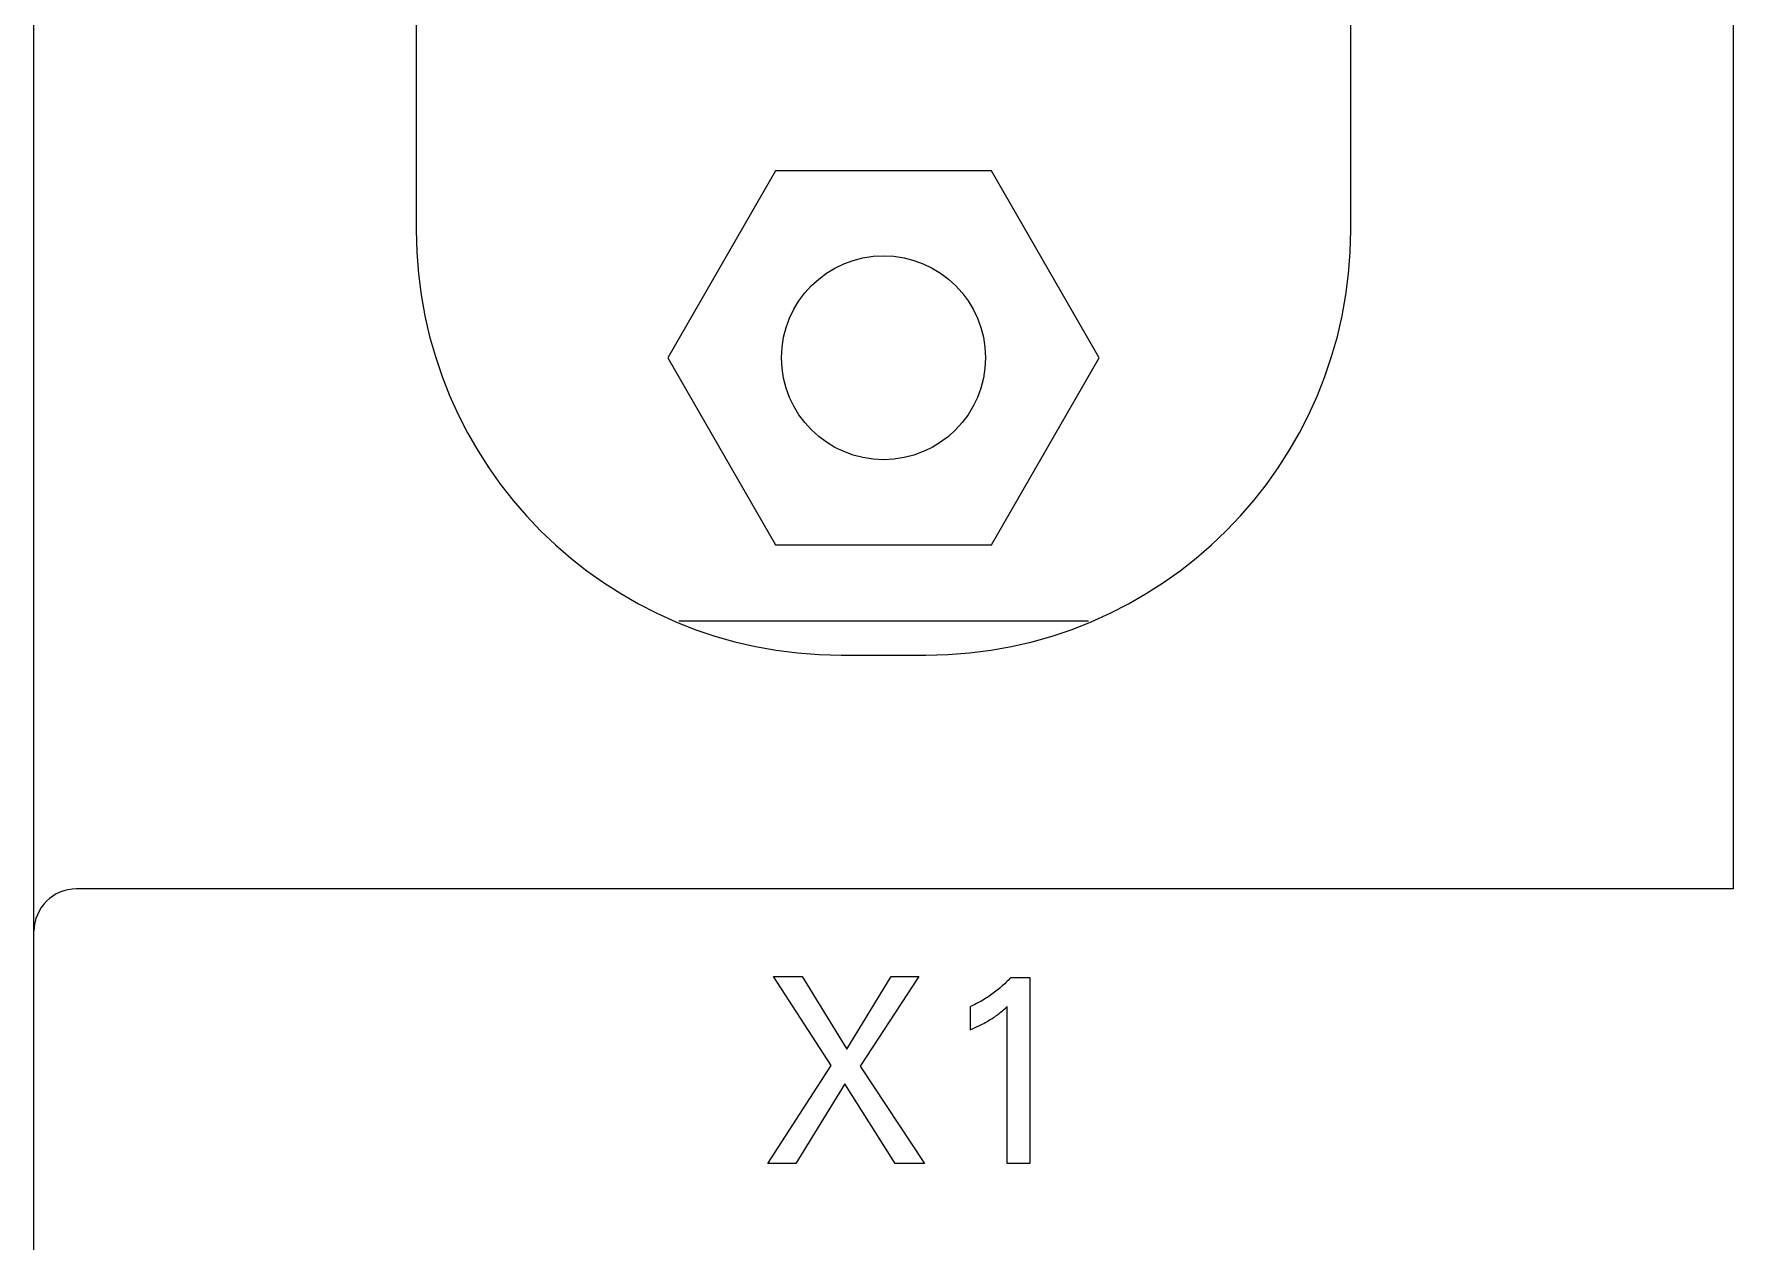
# Model space of a CAD drawing. Extents: x 10 to 656, y -396 to 292.
# Drawn here: x 252.412 to 256.46, y 108.058 to 110.934 of the extents above; entities that cross this region are included whole.
import ezdxf

# ---------------------------------------------------------------- set-up
doc = ezdxf.new("R2010")
doc.units = 0
doc.header["$LTSCALE"] = 5
doc.header["$MEASUREMENT"] = 0
doc.layers.get('0').update_dxf_attribs({"linetype": 'CONTINUOUS'})

msp = doc.modelspace()

# ---------------------------------------------------------------- linework, layer by layer
at = {"color": 7, "linetype": 'Continuous'}
for p, q in [((252.4116, 94.1194), (252.4116, 118.1086)), ((256.4604, 116.489), (256.4604, 108.8975)), ((253.3225, 114.9201), (253.3225, 110.4664)), ((255.5494, 110.4664), (255.5494, 114.9201)), ((254.1788, 110.6082), (253.9217, 110.1628)), ((254.6931, 110.6082), (254.1788, 110.6082)), ((254.9502, 110.1628), (254.6931, 110.6082)), ((253.9217, 110.1628), (254.1788, 109.7174)), ((254.6931, 109.7174), (254.9502, 110.1628)), ((254.1788, 109.7174), (254.6931, 109.7174)), ((253.9479, 109.5362), (254.9241, 109.5362)), ((254.3347, 109.4542), (254.5372, 109.4542)), ((256.4604, 108.8975), (252.5128, 108.8975)), ((254.3115, 108.4763), (254.1735, 108.6884)), ((254.1735, 108.6884), (254.2419, 108.6884)), ((254.2419, 108.6884), (254.3485, 108.5154)), ((254.3485, 108.5154), (254.4544, 108.6884)), ((254.5198, 108.6884), (254.38, 108.475)), ((254.4544, 108.6884), (254.5198, 108.6884)), ((254.7249, 108.6715), (254.7219, 108.6688)), ((254.7278, 108.6743), (254.7249, 108.6715)), ((254.7307, 108.6771), (254.7278, 108.6743)), ((254.7335, 108.68), (254.7307, 108.6771)), ((254.7363, 108.6829), (254.7335, 108.68)), ((254.7391, 108.6859), (254.7363, 108.6829)), ((254.7391, 108.6859), (254.7845, 108.6859)), ((254.7845, 108.6859), (254.7845, 108.243)), ((254.6676, 108.6294), (254.6642, 108.6276)), ((254.671, 108.6314), (254.6676, 108.6294)), ((254.6744, 108.6333), (254.671, 108.6314)), ((254.6777, 108.6354), (254.6744, 108.6333)), ((254.6811, 108.6374), (254.6777, 108.6354)), ((254.6844, 108.6396), (254.6811, 108.6374)), ((254.6876, 108.6417), (254.6844, 108.6396)), ((254.6909, 108.644), (254.6876, 108.6417)), ((254.6941, 108.6462), (254.6909, 108.644)), ((254.6973, 108.6485), (254.6941, 108.6462)), ((254.7004, 108.6509), (254.6973, 108.6485)), ((254.7036, 108.6533), (254.7004, 108.6509)), ((254.7067, 108.6557), (254.7036, 108.6533)), ((254.7097, 108.6582), (254.7067, 108.6557)), ((254.7128, 108.6608), (254.7097, 108.6582)), ((254.7159, 108.6634), (254.7128, 108.6608)), ((254.7189, 108.6661), (254.7159, 108.6634)), ((254.7219, 108.6688), (254.7189, 108.6661)), ((254.6466, 108.6189), (254.6431, 108.6174)), ((254.6431, 108.5618), (254.6431, 108.6174)), ((254.6502, 108.6206), (254.6466, 108.6189)), ((254.6537, 108.6222), (254.6502, 108.6206)), ((254.6572, 108.624), (254.6537, 108.6222)), ((254.6607, 108.6257), (254.6572, 108.624)), ((254.6642, 108.6276), (254.6607, 108.6257)), ((254.6949, 108.5887), (254.6979, 108.5907)), ((254.6979, 108.5907), (254.7009, 108.5927)), ((254.7009, 108.5927), (254.7038, 108.5948)), ((254.7038, 108.5948), (254.7067, 108.5968)), ((254.7067, 108.5968), (254.7092, 108.5987)), ((254.7092, 108.5987), (254.7117, 108.6006)), ((254.7117, 108.6006), (254.7142, 108.6026)), ((254.7142, 108.6026), (254.7169, 108.6048)), ((254.7169, 108.6048), (254.7196, 108.6071)), ((254.7196, 108.6071), (254.7222, 108.6093)), ((254.7222, 108.6093), (254.7266, 108.6132)), ((254.7266, 108.6132), (254.7308, 108.617)), ((254.7308, 108.243), (254.7308, 108.617)), ((254.6431, 108.5618), (254.648, 108.564)), ((254.648, 108.564), (254.653, 108.5662)), ((254.653, 108.5662), (254.6579, 108.5685)), ((254.6579, 108.5685), (254.6628, 108.5709)), ((254.6628, 108.5709), (254.6677, 108.5733)), ((254.6677, 108.5733), (254.6713, 108.5751)), ((254.6713, 108.5751), (254.6748, 108.577)), ((254.6748, 108.577), (254.6784, 108.5789)), ((254.6784, 108.5789), (254.6819, 108.5809)), ((254.6819, 108.5809), (254.6854, 108.5829)), ((254.6854, 108.5829), (254.6889, 108.585)), ((254.6889, 108.585), (254.6919, 108.5868)), ((254.6919, 108.5868), (254.6949, 108.5887)), ((254.1601, 108.243), (254.3115, 108.4763)), ((254.38, 108.475), (254.5337, 108.243)), ((254.3439, 108.4327), (254.2272, 108.243)), ((254.4635, 108.243), (254.3439, 108.4327)), ((254.2272, 108.243), (254.1601, 108.243)), ((254.5337, 108.243), (254.4635, 108.243)), ((254.7845, 108.243), (254.7308, 108.243))]:
    msp.add_line(p, q, dxfattribs=at)
msp.add_circle((254.436, 110.1628), 0.2429, dxfattribs=at)
for centre, radius, start, end in [((254.3347, 110.4664), 1.0122, 180, 270), ((254.5372, 110.4664), 1.0122, 270, 0), ((252.5128, 108.7963), 0.1012, 90, 180)]:
    msp.add_arc(centre, radius, start, end, dxfattribs=at)

doc.saveas('drawing.dxf')
